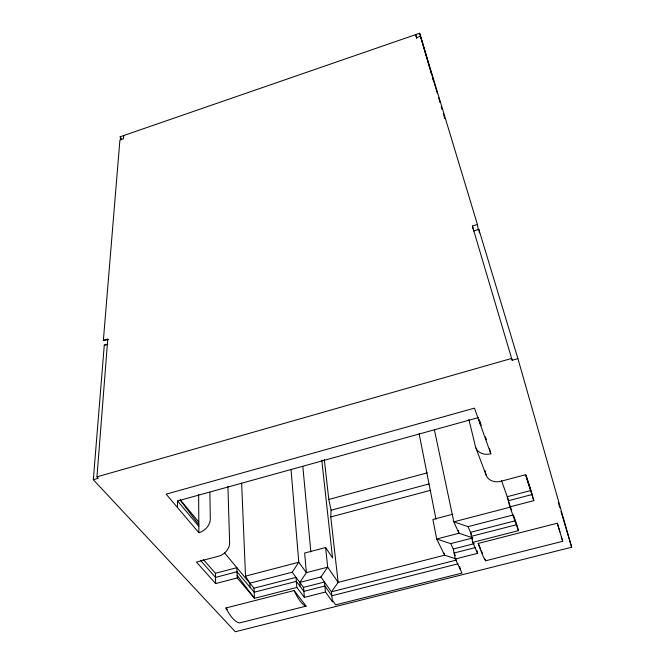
<?xml version="1.0" encoding="UTF-8"?>
<svg xmlns="http://www.w3.org/2000/svg" width="665" height="665" viewBox="0 0 665 665"><rect width="100%" height="100%" fill="white"/><g stroke="black" fill="none" stroke-linecap="round" stroke-linejoin="round"><path stroke-width="1" d="M177.48 507.503L177.555 500.978L478.517 417.562M333.298 601.526L332.483 601.725L331.428 591.825L338.136 582.382L330.771 516.946L331.079 510.221L328.793 499.44L324.287 459.39M107.805 344.038L104.272 345.135L93.324 479.714L98.287 478.301L96.957 476.855L107.78 339.025L103.366 340.397L119.908 140.016L123.499 138.777L123.757 135.519M241.628 483.098L245.526 576.131L249.824 583.197L292.168 572.224L298.793 562.249L291.021 469.457M300.148 586.405L299.815 582.407L306.365 572.64L304.645 553.031L325.601 547.544L332.558 557.927L321.76 460.147M299.815 582.407L320.896 576.987L327.687 567.179L325.601 547.544M121.097 139.725L120.174 136.757L419.632 33.25L437.429 93.715M473.638 230.705L472.391 226.034L477.412 224.479L420.538 36.276L416.556 37.647L415.658 34.622L416.83 38.587M473.837 230.938L478.867 229.383L517.91 358.61L571.676 547.237L235.294 631.75L93.324 479.714M96.957 476.855L511.634 358.435L512.166 360.247L517.91 358.61M328.793 499.44L427.246 472.84M331.079 510.221L428.975 483.962M330.771 516.946L430.704 490.263M203.199 559.34L215.443 573.297L236.865 567.669L237.23 577.952L254.487 598.301L296.839 587.444L304.404 597.37L325.484 592.008L332.483 601.725M452.815 514.22L432.898 519.44L436.706 539.007L444.627 555.192L456.306 558.982M227.92 486.306L229.633 542.707A12.278 9.443 -41.9 0 1 218.735 556.148L196.441 562.066L215.635 583.579L237.23 577.952M526.007 475.034L530.953 490.479L507.254 496.697L509.889 506.88L533.804 500.645L531.402 492.092M245.526 576.131L298.793 562.249L306.365 572.64L327.687 567.179L338.136 582.382L444.627 555.192L444.228 553.155M510.097 507.179L453.829 521.842L434.32 429.424M458.351 530.321L458.975 533.247L436.706 539.007L450.72 543.621L472.931 537.91L458.975 533.247L453.829 521.842L468.052 526.647L512.732 515.067M224.413 552.748L254.005 588.201L296.025 577.353L296.839 587.444M514.818 520.886L470.512 532.324L472.74 542.366L477.537 553.355L455.326 558.999L453.272 549.041L450.72 543.621M472.74 542.366L518.426 530.653L516.846 524.627L471.402 536.323L472.607 539.107M292.168 572.224L303.539 587.37L324.462 582.016L325.484 592.008M453.272 549.041L474.303 543.654M225.925 607.993L294.121 590.545L306.124 606.123L239.55 622.939A48.171 15.378 77.3 0 1 225.925 607.993L227.289 609.489M478.235 543.43L557.337 523.197L562.698 541.302L485.666 560.77A50.208 3.857 74.4 0 1 478.235 543.43L480.579 548.908M475.192 547.619L454.087 553.006L455.334 555.641M456.24 560.121L331.428 591.825L320.896 576.987M458.077 563.795L331.852 595.765L324.869 585.99L303.88 591.351L296.349 581.376L254.196 592.224L237.006 571.767L215.518 577.386L200.514 560.395M104.272 345.135L107.331 344.62M103.366 340.397L108.47 339.607M209.891 492.275L210.298 518.941A12.726 9.534 -40.9 0 1 198.877 532.731L166.15 494.145L474.453 408.152L490.828 453.763A13.142 10.731 -17.1 0 1 475.5 446.714L468.883 419.465M177.555 500.978L198.835 526.314M180.248 499.839L198.81 522.075M180.099 499.964L198.827 524.718M237.139 575.366L254.487 598.301L254.005 588.201M332.949 601.044L335.684 604.851L462.017 573.072L455.326 558.999M120.174 136.757L121.246 138.536M468.052 526.647L471.319 534.186M481.36 550.728L482.541 553.471M484.885 558.941L485.666 560.77M475.94 448.044L486.29 475.55M479.556 420.455L481.277 425.276M485.417 436.839L486.456 439.731M511.701 510.255L508.301 500.753L532.083 494.527L525.915 475.267M513.405 515.009L514.427 517.86M514.768 518.808L516.497 523.654M509.889 506.88L518.426 530.653M501.46 480.504L508.276 499.556M533.804 500.645L525.491 474.744L500.712 481.319A12.652 10.59 -16.2 0 1 485.857 474.236L484.876 470.255M562.698 541.302L561.368 536.838M558.276 502.507L559.764 507.478M560.952 511.452L571.676 547.237M472.391 226.034L512.166 360.247M557.337 523.197L559.922 531.958M438.609 97.639L440.055 102.643M441.236 106.55L442.1 109.575M443.272 113.482L444.727 118.503M419.632 33.25L429.432 67.082M430.006 69.069L431.452 74.048M432.607 78.021L433.472 81.005M489.448 448.351L490.828 453.763M478.983 419.391L480.13 423.971M476.863 550.354L477.537 553.355M459.698 566.514L460.313 569.489M419.158 433.838L435.999 519.29M477.412 224.479L478.235 229.292M478.867 229.383L479.44 232.974M302.808 466.306L310.854 551.942M303.539 587.37L304.404 597.37M249.824 583.197L250.007 587.237M215.443 573.297L215.635 583.579M198.636 494.361L198.877 532.731M306.124 606.123A48.711 12.361 76.5 0 1 294.121 590.545"/></g></svg>
